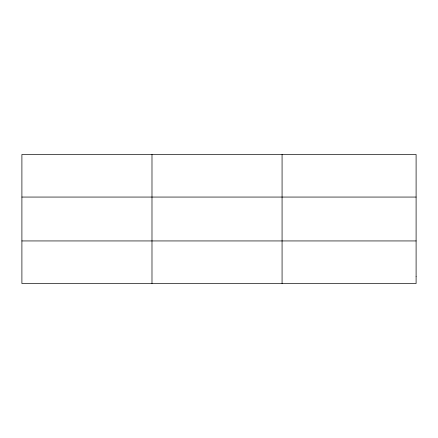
<?xml version="1.0" encoding="UTF-8"?>
<svg xmlns="http://www.w3.org/2000/svg" width="438" height="438" viewBox="0 0 438 438"><rect width="100%" height="100%" fill="white"/><g stroke="black" fill="none" stroke-linecap="round" stroke-linejoin="round"><path stroke-width="0.66" d="M151.986 283.528L151.986 154.472M282.072 283.528L282.072 154.472M21.9 197.062L416.1 197.062M21.9 240.938L416.1 240.938M416.1 276.427L416.1 283.528L21.9 283.528L21.9 154.472L416.1 154.472L416.1 276.427"/></g></svg>
